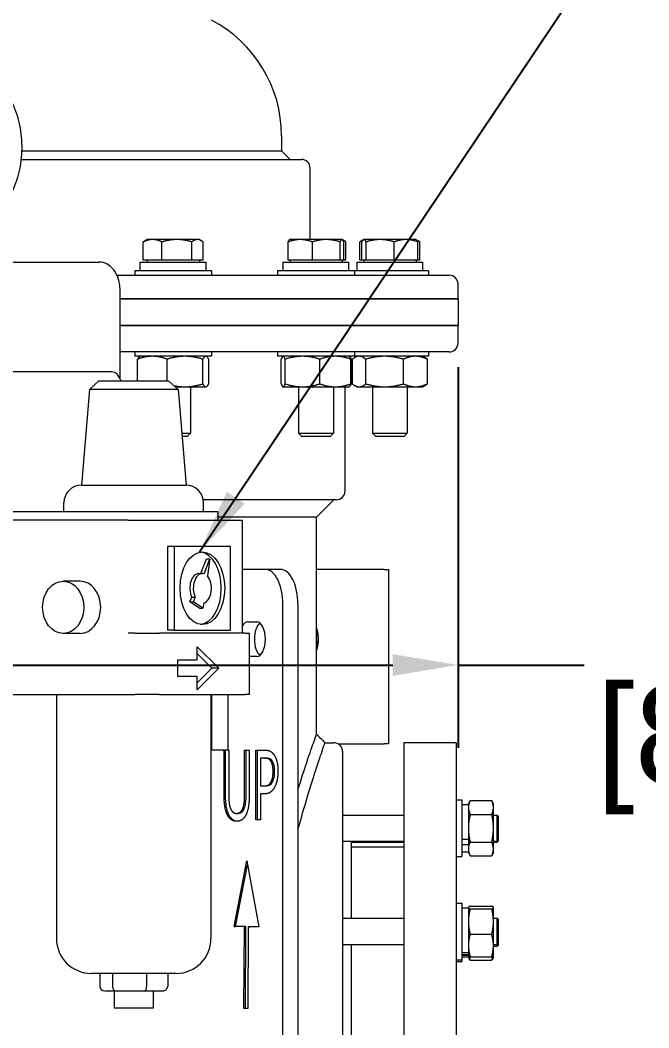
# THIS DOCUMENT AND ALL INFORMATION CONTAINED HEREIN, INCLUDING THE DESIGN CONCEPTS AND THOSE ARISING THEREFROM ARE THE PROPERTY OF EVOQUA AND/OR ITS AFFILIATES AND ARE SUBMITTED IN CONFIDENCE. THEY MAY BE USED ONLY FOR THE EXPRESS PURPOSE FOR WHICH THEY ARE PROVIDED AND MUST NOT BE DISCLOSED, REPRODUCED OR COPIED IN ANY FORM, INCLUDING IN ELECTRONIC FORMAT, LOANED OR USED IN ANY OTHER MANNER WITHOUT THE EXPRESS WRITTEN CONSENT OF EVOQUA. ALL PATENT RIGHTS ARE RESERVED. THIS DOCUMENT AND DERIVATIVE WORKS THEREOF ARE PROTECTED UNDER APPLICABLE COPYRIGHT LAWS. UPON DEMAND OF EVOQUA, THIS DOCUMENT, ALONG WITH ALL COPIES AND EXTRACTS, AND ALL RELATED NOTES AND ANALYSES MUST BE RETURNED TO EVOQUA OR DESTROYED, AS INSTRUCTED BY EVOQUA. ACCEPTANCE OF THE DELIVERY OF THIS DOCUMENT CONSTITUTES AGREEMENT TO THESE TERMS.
# Model space of a CAD drawing. Header units: inches. Extents: x 12 to 318, y 5 to 204.
# Drawn here: x 64.78 to 73.8, y 81.1 to 95.55 of the extents above; entities that cross this region are included whole.
import ezdxf

# ---------------------------------------------------------------- set-up
doc = ezdxf.new("R2010")
doc.units = ezdxf.units.IN
doc.header["$LTSCALE"] = 9.5
doc.header["$MEASUREMENT"] = 0
for name, color, linetype, lineweight in [('Dimension', 7, 'Continuous', 25), ('Symbol (ANSI)', 7, 'Continuous', 25), ('Visible', 7, 'Continuous', 18)]:
    doc.layers.add(name, color=color, linetype=linetype, lineweight=lineweight)
doc.styles.add('MEMCOR Medium', font='arial.ttf')
doc.styles.add('Standard D-E', font='arial.ttf')
doc.dimstyles.new('Default (ANSI)$7', dxfattribs={"dimscale": 9.5, "dimtxt": 0.15, "dimasz": 0.098425, "dimexe": 0.125, "dimexo": 0.0625, "dimgap": 0.031496, "dimtad": 0, "dimtih": 1, "dimtoh": 1, "dimdec": 4, "dimzin": 3, "dimdsep": 46, "dimlunit": 5, "dimtxsty": 'MEMCOR Medium', "dimcen": 0.09, "dimdle": 0.393701, "dimclrd": 256, "dimclre": 256, "dimclrt": 256, "dimadec": 0, "dimazin": 1, "dimtfac": 0.8, "dimtofl": 0, "dimtmove": 0, "dimatfit": 3, "dimfxl": 1, "dimfrac": 1, "dimtolj": 1, "dimtzin": 4, "dimlwd": -1, "dimlwe": -1, "dimarcsym": 0})
doc.dimstyles.new('in [mm] D-E NeptuneBenson', dxfattribs={"dimscale": 9.5, "dimtxt": 0.15, "dimasz": 0.098425, "dimexe": 0.125, "dimexo": 0.063, "dimgap": 0.031496, "dimtad": 0, "dimtih": 1, "dimtoh": 1, "dimdec": 4, "dimzin": 3, "dimdsep": 46, "dimlunit": 5, "dimtxsty": 'Standard D-E', "dimcen": 0.09, "dimdle": 0.393701, "dimclrd": 256, "dimclre": 256, "dimclrt": 256, "dimadec": 1, "dimazin": 1, "dimtfac": 1, "dimtofl": 0, "dimtmove": 0, "dimatfit": 3, "dimfxl": 1, "dimfrac": 1, "dimtolj": 1, "dimtzin": 4, "dimlwd": -1, "dimlwe": -1, "dimarcsym": 0})

# ---------------------------------------------------------------- blocks, each defined once
blk = doc.blocks.new('*D30')
at = {"layer": 'Defpoints', "color": 0, "transparency": 16777216}
for p in [(38, 91.169), (71.06, 91.169), (71.06, 86.299)]:
    blk.add_point(p, dxfattribs=at)
at = {"layer": 'Dimension', "transparency": 16777216}
for p, q in [((38, 90.571), (38, 85.111)), ((71.06, 90.571), (71.06, 85.111)), ((38.935, 86.299), (70.125, 86.299)), ((71.06, 86.299), (72.87, 86.299))]:
    blk.add_line(p, q, dxfattribs=at)
for points in [[(38.935, 86.455), (38.935, 86.143), (38, 86.299)], [(70.125, 86.455), (70.125, 86.143), (71.06, 86.299)]]:
    blk.add_solid(points, dxfattribs=at)
at = {"layer": 'Dimension', "transparency": 16777216, "char_height": 1.425, "attachment_point": 5, "style": 'Standard D-E'}
for s, insert in [('\\A1; 33{\\H1x;\\S1#16;} in', (78.016, 88.054)), ('\\A1;[839.7 mm]', (78.016, 85.086))]:
    blk.add_mtext(s, dxfattribs=dict(at, insert=insert))

msp = doc.modelspace()

# ---------------------------------------------------------------- linework, layer by layer
at = {"layer": 'Visible'}
for p, q in [((68.529811, 93.889365), (68.529811, 93.674365)), ((64.80321, 93.674365), (68.529811, 93.674365)), ((68.529811, 93.674365), (68.654811, 93.549365)), ((64.794423, 93.549365), (68.814811, 93.549365)), ((68.939811, 92.400361), (68.939811, 93.424365)), ((66.546899, 92.102361), (66.546899, 92.366867)), ((66.600541, 92.400361), (66.571509, 92.383599)), ((66.680632, 92.400361), (66.600541, 92.400361)), ((67.028687, 92.400361), (66.680632, 92.400361)), ((66.814365, 92.102361), (66.814365, 92.366867)), ((67.323595, 92.400361), (67.028687, 92.400361)), ((67.243008, 92.102361), (67.243008, 92.366867)), ((67.350541, 92.400361), (67.323595, 92.400361)), ((67.350541, 92.400361), (67.379573, 92.383599)), ((67.404183, 92.102361), (67.404183, 92.366867)), ((68.625017, 92.102361), (68.625017, 92.366867)), ((68.648171, 92.400361), (68.645473, 92.398803)), ((68.798262, 92.400361), (68.648171, 92.400361)), ((69.170583, 92.400361), (68.798262, 92.400361)), ((68.971506, 92.102361), (68.971506, 92.366867)), ((69.395492, 92.400361), (69.170583, 92.400361)), ((69.36966, 92.102361), (69.36966, 92.366867)), ((69.398171, 92.400361), (69.395492, 92.400361)), ((69.398171, 92.400361), (69.400869, 92.398803)), ((69.400869, 92.398803), (69.427202, 92.383599)), ((69.421324, 92.102361), (69.421324, 92.366867)), ((69.451813, 92.102361), (69.451813, 92.366867)), ((69.653182, 92.102361), (69.653182, 92.366867)), ((69.704278, 92.398153), (69.67527, 92.381405)), ((69.681203, 92.102361), (69.681203, 92.366867)), ((69.708102, 92.400361), (69.704278, 92.398153)), ((69.711887, 92.400361), (69.708102, 92.400361)), ((69.94352, 92.400361), (69.711887, 92.400361)), ((69.74257, 92.102361), (69.74257, 92.366867)), ((70.314735, 92.400361), (69.94352, 92.400361)), ((70.144469, 92.102361), (70.144469, 92.366867)), ((70.458102, 92.400361), (70.314735, 92.400361)), ((70.458102, 92.400361), (70.461925, 92.398153)), ((70.461925, 92.398153), (70.490934, 92.381405)), ((70.485, 92.102361), (70.485, 92.366867)), ((70.513021, 92.102361), (70.513021, 92.366867)), ((64.068436, 92.076865), (65.914346, 92.076865)), ((66.50419, 92.077357), (67.446892, 92.077357)), ((66.50419, 91.952357), (66.50419, 92.077357)), ((66.680632, 92.102361), (66.546899, 92.102361)), ((66.600541, 92.102361), (66.600541, 92.077357)), ((66.814365, 92.102361), (66.680632, 92.102361)), ((67.028687, 92.102361), (66.814365, 92.102361)), ((67.243008, 92.102361), (67.028687, 92.102361)), ((67.323595, 92.102361), (67.243008, 92.102361)), ((67.404183, 92.102361), (67.323595, 92.102361)), ((67.350541, 92.102361), (67.350541, 92.077357)), ((67.446892, 91.952357), (67.446892, 92.077357)), ((68.55182, 92.077357), (69.494522, 92.077357)), ((68.55182, 91.952357), (68.55182, 92.077357)), ((68.798262, 92.102361), (68.625017, 92.102361)), ((68.648171, 92.102361), (68.648171, 92.077357)), ((68.971506, 92.102361), (68.798262, 92.102361)), ((69.170583, 92.102361), (68.971506, 92.102361)), ((69.36966, 92.102361), (69.170583, 92.102361)), ((69.395492, 92.102361), (69.36966, 92.102361)), ((69.421324, 92.102361), (69.395492, 92.102361)), ((69.398171, 92.102361), (69.398171, 92.077357)), ((69.451813, 92.102361), (69.421324, 92.102361)), ((69.494522, 91.952357), (69.494522, 92.077357)), ((69.611751, 92.077357), (70.554453, 92.077357)), ((69.611751, 91.952357), (69.611751, 92.077357)), ((69.681203, 92.102361), (69.653182, 92.102361)), ((69.711887, 92.102361), (69.681203, 92.102361)), ((69.708102, 92.102361), (69.708102, 92.077357)), ((69.74257, 92.102361), (69.711887, 92.102361)), ((69.94352, 92.102361), (69.74257, 92.102361)), ((70.144469, 92.102361), (69.94352, 92.102361)), ((70.314735, 92.102361), (70.144469, 92.102361)), ((70.485, 92.102361), (70.314735, 92.102361)), ((70.458102, 92.102361), (70.458102, 92.077357)), ((70.513021, 92.102361), (70.485, 92.102361)), ((70.554453, 91.952357), (70.554453, 92.077357)), ((67.526722, 91.952357), (66.42436, 91.952357)), ((66.42436, 91.952357), (66.42436, 91.889365)), ((67.526722, 91.952357), (67.526722, 91.889365)), ((69.574352, 91.952357), (68.47199, 91.952357)), ((68.47199, 91.952357), (68.47199, 91.889365)), ((69.574352, 91.952357), (69.574352, 91.889365)), ((70.634283, 91.952357), (69.574352, 91.952357)), ((70.634283, 91.952357), (70.634283, 91.889365)), ((66.17035, 91.889365), (70.934811, 91.889365)), ((66.209955, 91.701865), (66.209955, 90.416943)), ((71.059811, 91.549365), (71.059811, 91.764365)), ((66.209955, 91.549365), (71.059811, 91.549365)), ((71.059811, 91.549365), (66.209955, 91.549365)), ((71.059811, 91.549365), (71.059811, 91.169365)), ((71.059811, 91.169365), (66.209955, 91.169365)), ((66.209955, 91.169365), (71.059811, 91.169365)), ((71.059811, 90.914365), (71.059811, 91.169365)), ((70.934811, 90.789365), (66.209955, 90.789365)), ((66.42436, 90.789365), (66.42436, 90.726373)), ((67.526722, 90.789365), (67.526722, 90.726373)), ((68.47199, 90.789365), (68.47199, 90.726373)), ((69.574352, 90.789365), (69.574352, 90.726373)), ((70.634283, 90.789365), (70.634283, 90.726373)), ((67.526722, 90.726373), (66.42436, 90.726373)), ((66.465756, 90.376422), (66.465756, 90.684176)), ((66.5031, 90.726373), (66.497019, 90.722861)), ((66.888844, 90.376422), (66.888844, 90.684176)), ((67.398629, 90.331069), (67.398629, 90.684176)), ((67.447982, 90.726373), (67.454064, 90.722861)), ((67.485326, 90.331069), (67.485326, 90.684176)), ((69.574352, 90.726373), (68.47199, 90.726373)), ((68.525367, 90.331069), (68.525367, 90.684176)), ((68.55073, 90.726373), (68.548252, 90.724942)), ((68.581023, 90.331069), (68.581023, 90.684176)), ((69.078827, 90.331069), (69.078827, 90.684176)), ((69.495612, 90.726373), (69.49809, 90.724942)), ((69.49809, 90.724942), (69.501693, 90.722861)), ((69.520975, 90.331069), (69.520975, 90.684176)), ((69.532956, 90.331069), (69.532956, 90.684176)), ((69.544507, 90.331069), (69.544507, 90.684176)), ((70.634283, 90.726373), (69.574352, 90.726373)), ((69.610661, 90.726373), (69.577536, 90.707248)), ((69.738723, 90.331069), (69.738723, 90.684176)), ((70.277318, 90.331069), (70.277318, 90.684176)), ((70.555543, 90.726373), (70.588667, 90.707248)), ((70.621697, 90.331069), (70.621697, 90.684176)), ((66.094673, 90.501422), (64.556415, 90.501422)), ((65.909444, 90.376422), (65.774063, 90.251854)), ((65.909444, 90.376422), (66.909444, 90.376422)), ((66.909444, 90.376422), (67.044824, 90.251854)), ((65.774063, 90.251854), (65.659444, 88.876422)), ((67.044824, 90.251854), (65.774063, 90.251854)), ((67.004593, 90.288873), (67.143737, 90.288873)), ((67.044824, 90.251854), (67.159444, 88.876422)), ((67.143737, 90.288873), (67.441978, 90.288873)), ((67.225541, 90.288873), (67.225541, 89.624551)), ((67.441978, 90.288873), (67.447982, 90.288873)), ((67.447982, 90.288873), (67.454064, 90.292384)), ((68.55073, 90.288873), (68.548252, 90.290303)), ((68.55073, 90.288873), (68.553195, 90.288873)), ((68.553195, 90.288873), (68.829925, 90.288873)), ((68.773171, 90.288873), (68.773171, 89.624551)), ((68.829925, 90.288873), (69.299901, 90.288873)), ((69.273171, 90.288873), (69.273171, 89.624551)), ((69.299901, 90.288873), (69.495612, 90.288873)), ((69.439811, 88.794365), (69.439811, 90.288873)), ((69.495612, 90.288873), (69.49809, 90.290303)), ((69.49809, 90.290303), (69.501693, 90.292384)), ((69.610661, 90.288873), (69.577536, 90.307997)), ((69.610661, 90.288873), (69.641615, 90.288873)), ((69.641615, 90.288873), (70.00802, 90.288873)), ((69.833102, 90.288873), (69.833102, 89.624551)), ((70.00802, 90.288873), (70.449507, 90.288873)), ((70.333102, 90.288873), (70.333102, 89.624551)), ((70.449507, 90.288873), (70.555543, 90.288873)), ((70.555543, 90.288873), (70.588667, 90.307997)), ((67.0971, 89.624551), (67.225541, 89.624551)), ((67.178356, 89.577357), (67.225541, 89.624551)), ((68.773171, 89.624551), (69.273171, 89.624551)), ((68.820356, 89.577357), (68.773171, 89.624551)), ((69.225986, 89.577357), (69.273171, 89.624551)), ((69.833102, 89.624551), (70.333102, 89.624551)), ((69.880287, 89.577357), (69.833102, 89.624551)), ((70.285917, 89.577357), (70.333102, 89.624551)), ((67.178356, 89.577357), (67.101032, 89.577357)), ((69.225986, 89.577357), (68.820356, 89.577357)), ((70.285917, 89.577357), (69.880287, 89.577357)), ((65.659444, 88.876422), (67.159444, 88.876422)), ((65.409444, 88.501422), (65.409444, 88.626422)), ((69.314811, 88.669365), (67.405728, 88.669365)), ((67.409444, 88.501422), (67.409444, 88.626422)), ((69.029811, 88.419365), (69.279811, 88.669365)), ((64.402589, 88.501422), (65.19088, 88.501422)), ((65.19088, 88.501422), (67.613835, 88.501422)), ((67.613835, 88.501422), (67.613835, 88.376422)), ((65.19088, 88.376422), (64.304053, 88.376422)), ((65.998322, 88.376422), (65.19088, 88.376422)), ((66.330069, 88.376422), (65.998322, 88.376422)), ((66.330069, 88.376422), (66.680967, 88.376422)), ((66.680967, 88.376422), (67.296271, 88.376422)), ((67.296271, 88.376422), (67.911574, 88.376422)), ((69.029811, 88.419365), (67.613835, 88.419365)), ((67.911574, 88.376422), (67.964501, 88.376422)), ((67.964501, 88.376422), (67.964501, 86.75623)), ((69.029811, 85.305802), (69.029811, 88.419365)), ((66.892295, 88.000228), (66.892295, 86.798431)), ((66.990832, 88.000228), (66.892295, 88.000228)), ((67.798782, 88.000228), (66.990832, 88.000228)), ((66.990832, 88.000228), (66.990832, 86.798431)), ((67.798782, 86.798431), (67.798782, 88.000228)), ((67.372367, 87.612051), (67.452705, 87.81981)), ((67.420087, 87.608046), (67.501973, 87.81981)), ((67.452705, 87.81981), (67.501973, 87.81981)), ((67.501973, 87.81981), (67.467741, 87.575966)), ((67.345539, 87.612051), (67.394807, 87.612051)), ((68.29819, 87.669365), (67.964501, 87.669365)), ((68.514697, 87.669365), (68.29819, 87.669365)), ((70.003004, 87.669365), (69.029811, 87.669365)), ((70.003004, 87.669365), (70.061618, 87.669365)), ((70.061618, 87.669365), (70.061618, 85.169365)), ((65.640315, 87.501422), (65.398502, 87.501422)), ((67.21523, 87.205686), (67.240789, 87.271781)), ((67.21523, 87.205686), (67.264499, 87.205686)), ((67.353429, 87.112652), (67.21523, 87.205686)), ((67.240789, 87.271781), (67.290057, 87.271781)), ((67.264499, 87.205686), (67.290057, 87.271781)), ((67.402697, 87.112652), (67.264499, 87.205686)), ((67.413382, 87.188761), (67.402697, 87.112652)), ((68.54819, 58.419365), (68.54819, 87.169365)), ((68.764697, 87.169365), (68.764697, 58.419365)), ((67.353429, 87.112652), (67.402697, 87.112652)), ((68.04819, 86.919365), (68.17319, 86.919365)), ((65.640315, 86.751422), (65.398502, 86.751422)), ((66.428605, 86.75623), (66.330069, 86.75623)), ((66.428605, 86.75623), (66.779504, 86.75623)), ((68.01011, 86.75623), (66.779504, 86.75623)), ((66.990832, 86.798431), (66.892295, 86.798431)), ((66.990832, 86.798431), (67.798782, 86.798431)), ((68.01011, 86.75623), (68.063037, 86.75623)), ((68.063037, 86.75623), (68.063037, 85.876422)), ((67.317349, 86.371007), (67.317349, 86.558814)), ((67.317349, 86.558814), (67.62967, 86.251422)), ((67.531134, 86.251422), (67.317349, 86.461833)), ((68.17319, 86.419365), (68.063037, 86.419365)), ((67.042507, 86.131838), (67.042507, 86.371007)), ((67.042507, 86.371007), (67.317349, 86.371007)), ((67.317349, 86.131838), (67.042507, 86.131838)), ((67.62967, 86.251422), (67.317349, 85.94403)), ((67.317349, 86.041011), (67.531134, 86.251422)), ((67.317349, 85.94403), (67.317349, 86.131838)), ((67.62967, 86.251422), (67.531134, 86.251422)), ((64.654951, 85.876422), (66.428605, 85.876422)), ((65.301667, 85.876422), (65.301667, 82.376422)), ((66.779504, 85.876422), (66.428605, 85.876422)), ((66.779504, 85.876422), (68.01011, 85.876422)), ((67.517221, 85.876422), (67.517221, 82.376422)), ((67.52777, 85.078935), (67.52777, 85.876422)), ((67.76164, 85.078935), (67.76164, 85.876422)), ((68.063037, 85.876422), (68.01011, 85.876422)), ((69.151365, 85.184365), (69.279811, 85.184365)), ((69.339182, 85.169365), (70.003004, 85.169365)), ((70.061618, 85.169365), (70.003004, 85.169365)), ((70.284811, 85.184365), (70.284811, 74.934365)), ((71.034811, 85.184365), (70.284811, 85.184365)), ((71.034811, 85.184365), (71.034811, 74.934365)), ((67.76164, 85.078935), (67.52777, 85.078935)), ((67.704741, 84.454948), (67.704741, 85.078935)), ((67.726392, 84.454948), (67.726392, 85.078935)), ((67.76164, 85.078935), (67.771192, 85.078935)), ((67.771192, 85.078935), (67.771192, 84.454948)), ((68.000122, 85.078935), (68.066573, 85.078935)), ((68.000122, 84.451707), (68.000122, 85.078935)), ((68.021773, 84.451707), (68.021773, 85.078935)), ((68.066573, 85.078935), (68.066573, 84.454948)), ((68.161792, 84.078935), (68.161792, 85.078935)), ((68.161792, 85.078935), (68.287399, 85.078935)), ((68.183442, 84.078935), (68.183442, 85.078935)), ((69.404811, 85.059365), (69.404811, 75.059365)), ((68.283348, 84.963862), (68.228242, 84.963862)), ((68.228242, 84.963862), (68.228242, 84.565159)), ((68.283348, 84.963862), (68.304998, 84.963862)), ((68.228242, 84.565159), (68.273623, 84.565159)), ((68.273623, 84.565159), (68.295274, 84.565159)), ((68.380187, 84.625127), (68.401838, 84.625127)), ((68.228242, 84.451707), (68.228242, 84.078935)), ((68.284563, 84.451707), (68.228242, 84.451707)), ((71.034811, 84.363946), (71.114811, 84.363946)), ((71.114811, 84.363946), (71.114811, 83.551946)), ((71.114811, 84.297946), (71.208811, 84.297946)), ((71.208811, 84.301946), (71.233626, 84.355163)), ((71.208811, 84.301946), (71.208811, 84.255859)), ((71.208811, 84.255859), (71.208811, 83.957946)), ((71.233626, 84.355163), (71.542995, 84.355163)), ((71.567811, 84.301946), (71.542995, 84.355163)), ((71.567811, 84.255859), (71.567811, 84.301946)), ((71.567811, 83.957946), (71.567811, 84.255859)), ((67.885455, 84.171318), (67.907105, 84.171318)), ((69.404811, 84.145446), (70.284811, 84.145446)), ((71.233626, 84.156554), (71.542995, 84.156554)), ((71.567811, 84.145446), (71.622311, 84.145446)), ((71.622311, 83.770446), (71.622311, 84.145446)), ((71.634811, 84.132946), (71.622311, 84.145446)), ((71.634811, 84.132946), (71.634811, 83.782946)), ((68.228242, 84.078935), (68.161792, 84.078935)), ((71.208811, 83.957946), (71.208811, 83.660033)), ((71.567811, 83.660033), (71.567811, 83.957946)), ((69.404811, 83.770446), (70.284811, 83.770446)), ((69.534811, 82.666292), (69.534811, 83.770446)), ((69.534811, 83.760474), (70.284811, 83.760474)), ((70.284811, 83.684365), (69.534811, 83.684365)), ((71.114811, 83.803532), (71.208811, 83.803532)), ((71.114811, 83.726491), (71.208811, 83.726491)), ((71.233626, 83.759337), (71.542995, 83.759337)), ((71.567811, 83.770446), (71.622311, 83.770446)), ((71.567811, 83.760474), (71.622311, 83.760474)), ((71.634811, 83.782946), (71.622311, 83.770446)), ((71.634811, 83.772974), (71.622311, 83.760474)), ((71.622311, 83.760474), (71.622311, 83.770446)), ((71.634811, 83.782946), (71.634811, 83.772974)), ((71.034811, 83.551946), (71.114811, 83.551946)), ((71.114811, 83.617946), (71.208811, 83.617946)), ((71.208811, 83.660033), (71.208811, 83.613946)), ((71.208811, 83.613946), (71.233626, 83.560729)), ((71.233626, 83.560729), (71.542995, 83.560729)), ((71.567811, 83.613946), (71.542995, 83.560729)), ((71.567811, 83.613946), (71.567811, 83.660033)), ((67.84778, 82.549852), (68.030083, 83.493012)), ((67.869431, 82.549852), (68.040573, 83.43527)), ((68.030083, 83.493012), (68.202682, 82.542917)), ((71.034811, 82.884792), (71.114811, 82.884792)), ((71.114811, 82.884792), (71.114811, 82.072792)), ((71.114811, 82.818792), (71.208811, 82.818792)), ((71.208811, 82.822792), (71.209694, 82.824687)), ((71.208811, 82.822792), (71.208811, 82.820908)), ((71.208811, 82.820908), (71.208811, 82.61871)), ((71.233626, 82.841668), (71.542995, 82.841668)), ((71.567811, 82.822792), (71.566927, 82.824687)), ((71.567811, 82.820908), (71.567811, 82.822792)), ((71.567811, 82.61871), (71.567811, 82.820908)), ((69.404811, 82.666292), (70.284811, 82.666292)), ((71.233626, 82.800148), (71.542995, 82.800148)), ((71.567811, 82.666292), (71.622311, 82.666292)), ((71.622311, 82.291292), (71.622311, 82.666292)), ((71.634811, 82.653792), (71.622311, 82.666292)), ((67.995888, 82.547753), (67.84778, 82.549852)), ((67.84778, 82.549852), (67.869431, 82.549852)), ((68.017539, 82.547753), (67.869431, 82.549852)), ((67.988671, 81.371833), (67.995888, 82.547753)), ((67.995888, 82.547753), (68.017539, 82.547753)), ((68.010323, 81.372095), (68.017539, 82.547753)), ((68.052535, 82.546428), (68.046353, 81.372532)), ((68.052535, 82.546428), (68.074185, 82.546428)), ((68.202682, 82.542917), (68.052535, 82.546428)), ((68.20259, 82.543425), (68.074185, 82.546428)), ((71.208811, 82.61871), (71.208811, 82.276594)), ((71.567811, 82.276594), (71.567811, 82.61871)), ((71.634811, 82.653792), (71.634811, 82.303792)), ((71.233626, 82.437272), (71.542995, 82.437272)), ((69.404811, 82.291292), (70.284811, 82.291292)), ((69.534811, 80.263), (69.534811, 82.291292)), ((71.208811, 82.276594), (71.208811, 82.134792)), ((71.567811, 82.291292), (71.622311, 82.291292)), ((71.567811, 82.134792), (71.567811, 82.276594)), ((71.567811, 82.265185), (71.622311, 82.265185)), ((71.634811, 82.303792), (71.622311, 82.291292)), ((71.622311, 82.265185), (71.622311, 82.291292)), ((71.634811, 82.277685), (71.622311, 82.265185)), ((71.634811, 82.303792), (71.634811, 82.277685)), ((71.114811, 82.175821), (71.208811, 82.175821)), ((71.114811, 82.14515), (71.208811, 82.14515)), ((71.114811, 82.138792), (71.208811, 82.138792)), ((71.114811, 82.112685), (71.208811, 82.112685)), ((71.208811, 82.134792), (71.208811, 82.108685)), ((71.208811, 82.134792), (71.209694, 82.132898)), ((71.208811, 82.108685), (71.217066, 82.090982)), ((71.233626, 82.115917), (71.542995, 82.115917)), ((71.567811, 82.108685), (71.559555, 82.090982)), ((71.567811, 82.134792), (71.566927, 82.132898)), ((71.567811, 82.108685), (71.567811, 82.134792)), ((71.034811, 82.072792), (71.114811, 82.072792)), ((71.034811, 82.046685), (71.114811, 82.046685)), ((71.114811, 82.072792), (71.114811, 82.046685)), ((71.233626, 82.064148), (71.542995, 82.064148)), ((67.017221, 81.876422), (65.801667, 81.876422)), ((65.922278, 81.876422), (65.922278, 81.688922)), ((66.106762, 81.876422), (66.106762, 81.688922)), ((66.593928, 81.876422), (66.593928, 81.688922)), ((66.89661, 81.876422), (66.89661, 81.688922)), ((65.993749, 81.626422), (66.151168, 81.626422)), ((66.128194, 81.626422), (66.128194, 81.376422)), ((66.151168, 81.626422), (66.566863, 81.626422)), ((66.566863, 81.626422), (66.825139, 81.626422)), ((66.690694, 81.626422), (66.690694, 81.376422)), ((66.690694, 81.376422), (66.128194, 81.376422)), ((68.046353, 81.372532), (67.988671, 81.371833))]:
    msp.add_line(p, q, dxfattribs=at)
for centre, radius, start, end in [((66.662311, 93.889365), 1.8675, 0, 62.5561831), ((68.814811, 93.424365), 0.125, 0, 90), ((70.934811, 91.764365), 0.125, 0, 90), ((70.934811, 90.914365), 0.125, 270, 0), ((65.659444, 88.626422), 0.25, 90, 180), ((67.159444, 88.626422), 0.25, 0, 90), ((69.314811, 88.794365), 0.125, 270, 0), ((69.279811, 85.059365), 0.125, 0, 90), ((65.801667, 82.376422), 0.5, 180, 270), ((67.017221, 82.376422), 0.5, 270, 0)]:
    msp.add_arc(centre, radius, start, end, dxfattribs=at)
for centre, major_axis, ratio, start_param, end_param in [((65.914346, 91.701865), (0, 0.375), 0.788290582, 4.71238898, 6.283185307), ((66.094673, 90.251422), (0, 0.25), 0.615303143, 5.235987756, 6.283185307), ((67.345539, 87.399329), (0, -0.520383), 0.615303143, 0.07701115, 3.064581503), ((67.345539, 87.399329), (0, 0.212722), 0.615303143, 0, 2.213798072), ((67.394807, 87.399329), (0, 0.212722), 0.615303143, 6.088823721, 8.496983379), ((67.394807, 87.399329), (0, -0.212722), 0.615303143, 0.142396418, 2.550556077), ((68.29819, 87.169365), (0, 0.5), 0.5, 4.71238898, 6.283185307), ((68.514697, 87.169365), (0, 0.5), 0.5, 4.71238898, 6.283185307), ((65.640315, 87.126422), (0, 0.375), 0.788290582, 3.141592654, 6.283185307), ((68.04819, 86.669365), (0, 0.25), 0.5, 0, 0.733553185), ((68.264697, 86.669365), (0, 0.25), 0.5, 0.374734433, 2.766858221), ((68.17319, 86.669365), (0, 0.25), 0.5, 3.141592654, 6.283185307), ((68.913212, 86.669365), (0, 0.281), 0.5, 5.20852117, 5.304291465), ((68.913212, 86.669365), (0, 0.281), 0.5, 4.161323618, 5.20852117), ((68.913212, 86.669365), (0, 0.281), 0.5, 4.120486496, 4.161323618), ((65.993749, 81.688922), (0.071471, 0), 0.874480545, 3.141592654, 4.71238898), ((66.151168, 81.688922), (0, -0.0625), 0.710490871, 4.71238898, 6.283185307), ((66.566863, 81.688922), (0, -0.0625), 0.433045147, 0, 1.570796327), ((66.825139, 81.688922), (-0.071471, 0), 0.874480545, 1.570796327, 3.141592654)]:
    msp.add_ellipse(centre, major_axis=major_axis, ratio=ratio, start_param=start_param, end_param=end_param, dxfattribs=at)
for centre, major_axis, ratio in [((67.394807, 87.399329), (0, 0.520383), 0.615303143), ((65.398502, 87.126422), (0, 0.375), 0.788290582)]:
    msp.add_ellipse(centre, major_axis=major_axis, ratio=ratio, dxfattribs=at)
for points, knots in [([(63.489204, 93.099933), (63.48287, 93.113056), (63.476766, 93.126353), (63.427715, 93.238695), (63.396746, 93.34639), (63.358989, 93.56903), (63.352062, 93.683881), (63.362031, 93.910923), (63.378798, 94.023074), (63.436073, 94.236555), (63.476718, 94.337796), (63.582689, 94.518363), (63.647921, 94.598289), (63.795895, 94.71488), (63.875483, 94.75589), (64.031993, 94.791617), (64.105954, 94.793176), (64.246616, 94.766897), (64.312959, 94.739775), (64.441564, 94.659954), (64.501556, 94.604063), (64.614305, 94.463752), (64.663594, 94.375625), (64.742618, 94.179394), (64.771037, 94.070296), (64.803621, 93.84612), (64.807975, 93.731148), (64.792925, 93.504767), (64.773619, 93.393395), (64.711186, 93.182395), (64.667907, 93.082852), (64.588343, 92.957344), (64.562559, 92.922212), (64.534336, 92.889483)], [4.026945823, 4.026945823, 4.026945823, 4.026945823, 4.075549646, 4.075549646, 4.432631119, 4.432631119, 4.786636285, 4.786636285, 5.138970799, 5.138970799, 5.494879165, 5.494879165, 5.84783449, 5.84783449, 6.14924053, 6.14924053, 6.393026614, 6.393026614, 6.634379757, 6.634379757, 6.916762523, 6.916762523, 7.255303605, 7.255303605, 7.61255555, 7.61255555, 7.966125349, 7.966125349, 8.318631732, 8.318631732, 8.67500776, 8.67500776, 8.824494928, 8.824494928, 8.824494928, 8.824494928]), ([(68.764688, 84.511766), (68.811215, 84.661339), (68.854278, 84.793085), (68.936061, 85.037388), (68.971717, 85.139464), (69.018421, 85.27269), (69.029802, 85.304847), (69.02981, 85.305801)], [-27.423697823, -27.423697823, -27.423697823, -27.423697823, -25.349013281, -25.349013281, -22.815266728, -22.815266728, -20.319685412, -20.319685412, -20.319685412, -20.319685412]), ([(68.764698, 83.933184), (68.800785, 84.066362), (68.836707, 84.192675), (68.926438, 84.497059), (68.977751, 84.659968), (69.06277, 84.922329), (69.096478, 85.021988), (69.140867, 85.152762), (69.15161, 85.184113), (69.151366, 85.184363)], [50.430948138, 50.430948138, 50.430948138, 50.430948138, 51.969599222, 51.969599222, 54.443198456, 54.443198456, 56.916797689, 56.916797689, 59.380492742, 59.380492742, 59.380492742, 59.380492742]), ([(68.394139, 84.925775), (68.379857, 84.944817), (68.365437, 84.952054), (68.340759, 84.96202), (68.321761, 84.963862), (68.304998, 84.963862)], [-0.3818938296, -0.3818938296, -0.3818938296, -0.3818938296, -0.2554611271, -0.2554611271, 0, 0, 0, 0]), ([(68.430201, 84.773425), (68.430201, 84.793707), (68.429178, 84.81417), (68.423611, 84.856523), (68.419278, 84.872479), (68.41004, 84.900211), (68.40273, 84.914321), (68.394139, 84.925775)], [-0.3372795691, -0.3372795691, -0.3372795691, -0.3372795691, -0.2539165575, -0.2539165575, -0.1573425254, -0.1573425254, 0, 0, 0, 0]), ([(68.401838, 84.625127), (68.406635, 84.63472), (68.410998, 84.645127), (68.418775, 84.668532), (68.421531, 84.679899), (68.428483, 84.716557), (68.430201, 84.745442), (68.430201, 84.773425)], [-0.3778990738, -0.3778990738, -0.3778990738, -0.3778990738, -0.2983955769, -0.2983955769, -0.2132300142, -0.2132300142, 0, 0, 0, 0]), ([(68.295274, 84.565159), (68.310548, 84.565159), (68.326985, 84.566541), (68.359334, 84.575754), (68.369383, 84.582846), (68.385801, 84.597591), (68.394446, 84.609603), (68.401838, 84.625127)], [-0.3720280769, -0.3720280769, -0.3720280769, -0.3720280769, -0.2742790033, -0.2742790033, -0.1633485372, -0.1633485372, 0, 0, 0, 0]), ([(67.774204, 84.150248), (67.765505, 84.167378), (67.758002, 84.18639), (67.745445, 84.228659), (67.740625, 84.251302), (67.732605, 84.305779), (67.726392, 84.359944), (67.726392, 84.454948)], [-1.834872944, -1.834872944, -1.834872944, -1.834872944, -1.283211598, -1.283211598, -0.723930443, -0.723930443, 0, 0, 0, 0]), ([(68.000298, 84.253165), (68.008834, 84.27905), (68.014403, 84.307394), (68.018823, 84.353605), (68.021773, 84.387929), (68.021773, 84.451707)], [-1.425366243, -1.425366243, -1.425366243, -1.425366243, -0.485984079, -0.485984079, 0, 0, 0, 0]), ([(67.907105, 84.171318), (67.92037, 84.171318), (67.933662, 84.174119), (67.95441, 84.185162), (67.966583, 84.193042), (67.98715, 84.220857), (67.994477, 84.235526), (68.000298, 84.253165)], [-0.7299087878, -0.7299087878, -0.7299087878, -0.7299087878, -0.3783755563, -0.3783755563, -0.1610495695, -0.1610495695, 0, 0, 0, 0]), ([(67.89655, 84.058206), (67.884269, 84.059011), (67.871947, 84.061291), (67.846257, 84.070395), (67.832986, 84.077774), (67.802927, 84.103362), (67.787491, 84.123675), (67.774204, 84.150248)], [-0.6846163322, -0.6846163322, -0.6846163322, -0.6846163322, -0.4978653255, -0.4978653255, -0.2863653536, -0.2863653536, 0, 0, 0, 0])]:
    msp.add_open_spline(points, degree=3, knots=knots, dxfattribs=at)
for points, weights in [([(66.680632, 92.400361), (66.618566, 92.400361), (66.546899, 92.366867)], [1, 1.0379548493, 1]), ([(66.546899, 92.366867), (66.55963, 92.376741), (66.571509, 92.383599)], [1, 1.01089719788, 1.01553701765]), ([(66.814365, 92.366867), (66.742698, 92.400361), (66.680632, 92.400361)], [1, 1.0379548493, 1]), ([(67.028687, 92.400361), (66.92922, 92.400361), (66.814365, 92.366867)], [1, 1.0379548493, 1]), ([(67.243008, 92.366867), (67.128153, 92.400361), (67.028687, 92.400361)], [1, 1.0379548493, 1]), ([(67.323595, 92.400361), (67.286194, 92.400361), (67.243008, 92.366867)], [1, 1.0379548493, 1]), ([(67.404183, 92.366867), (67.360996, 92.400361), (67.323595, 92.400361)], [1, 1.0379548493, 1]), ([(68.798262, 92.400361), (68.717859, 92.400361), (68.625017, 92.366867)], [1, 1.0379548493, 1]), ([(68.625017, 92.366867), (68.635943, 92.393301), (68.645473, 92.398803)], [1, 1.02971695473, 1.0128998083]), ([(68.971506, 92.366867), (68.878665, 92.400361), (68.798262, 92.400361)], [1, 1.0379548493, 1]), ([(69.170583, 92.400361), (69.078191, 92.400361), (68.971506, 92.366867)], [1, 1.0379548493, 1]), ([(69.36966, 92.366867), (69.262975, 92.400361), (69.170583, 92.400361)], [1, 1.0379548493, 1]), ([(69.395492, 92.400361), (69.383503, 92.400361), (69.36966, 92.366867)], [1, 1.0379548493, 1]), ([(69.421324, 92.366867), (69.407481, 92.400361), (69.395492, 92.400361)], [1, 1.0379548493, 1]), ([(69.451813, 92.366867), (69.42812, 92.385242), (69.40694, 92.393386)], [1, 1.0204717289, 1.01885976142]), ([(69.697001, 92.392028), (69.676253, 92.383809), (69.653182, 92.366867)], [1.01897649904, 1.01884488892, 1]), ([(69.711887, 92.400361), (69.697647, 92.400361), (69.681203, 92.366867)], [1, 1.0379548493, 1]), ([(69.74257, 92.366867), (69.726127, 92.400361), (69.711887, 92.400361)], [1, 1.0379548493, 1]), ([(69.94352, 92.400361), (69.850259, 92.400361), (69.74257, 92.366867)], [1, 1.0379548493, 1]), ([(70.144469, 92.366867), (70.036781, 92.400361), (69.94352, 92.400361)], [1, 1.0379548493, 1]), ([(70.314735, 92.400361), (70.235714, 92.400361), (70.144469, 92.366867)], [1, 1.0379548493, 1]), ([(70.485, 92.366867), (70.393755, 92.400361), (70.314735, 92.400361)], [1, 1.0379548493, 1]), ([(70.461925, 92.398153), (70.472693, 92.391937), (70.485, 92.366867)], [1.01455353314, 1.02814006989, 1]), ([(70.513021, 92.366867), (70.494083, 92.375983), (70.47633, 92.382522)], [1, 1.01005189042, 1.01477953359]), ([(70.490934, 92.381405), (70.501647, 92.37522), (70.513021, 92.366867)], [1.01394334662, 1.00920328344, 1]), ([(66.6773, 90.726373), (66.579122, 90.726373), (66.465756, 90.684176)], [1, 1.0379548493, 1]), ([(66.465756, 90.684176), (66.48241, 90.714427), (66.497019, 90.722861)], [1, 1.02692102504, 1.01565237985]), ([(66.888844, 90.684176), (66.775478, 90.726373), (66.6773, 90.726373)], [1, 1.0379548493, 1]), ([(67.143737, 90.726373), (67.025441, 90.726373), (66.888844, 90.684176)], [1, 1.0379548493, 1]), ([(67.398629, 90.684176), (67.262033, 90.726373), (67.143737, 90.726373)], [1, 1.0379548493, 1]), ([(67.441978, 90.726373), (67.42186, 90.726373), (67.398629, 90.684176)], [1, 1.0379548493, 1]), ([(67.485326, 90.684176), (67.462096, 90.726373), (67.441978, 90.726373)], [1, 1.0379548493, 1]), ([(68.553195, 90.726373), (68.54028, 90.726373), (68.525367, 90.684176)], [1, 1.0379548493, 1]), ([(68.581023, 90.684176), (68.56611, 90.726373), (68.553195, 90.726373)], [1, 1.0379548493, 1]), ([(68.829925, 90.726373), (68.714409, 90.726373), (68.581023, 90.684176)], [1, 1.0379548493, 1]), ([(69.078827, 90.684176), (68.945441, 90.726373), (68.829925, 90.726373)], [1, 1.0379548493, 1]), ([(69.299901, 90.726373), (69.1973, 90.726373), (69.078827, 90.684176)], [1, 1.0379548493, 1]), ([(69.520975, 90.684176), (69.402501, 90.726373), (69.299901, 90.726373)], [1, 1.0379548493, 1]), ([(69.49809, 90.724942), (69.50874, 90.718793), (69.520975, 90.684176)], [1.01145423084, 1.03092610004, 1]), ([(69.532956, 90.684176), (69.515094, 90.716621), (69.499492, 90.724019)], [1, 1.02892942038, 1.01375847525]), ([(69.641615, 90.726373), (69.596547, 90.726373), (69.544507, 90.684176)], [1, 1.0379548493, 1]), ([(69.738723, 90.684176), (69.686683, 90.726373), (69.641615, 90.726373)], [1, 1.0379548493, 1]), ([(70.00802, 90.726373), (69.883039, 90.726373), (69.738723, 90.684176)], [1, 1.0379548493, 1]), ([(70.277318, 90.684176), (70.133002, 90.726373), (70.00802, 90.726373)], [1, 1.0379548493, 1]), ([(70.449507, 90.726373), (70.369594, 90.726373), (70.277318, 90.684176)], [1, 1.0379548493, 1]), ([(70.621697, 90.684176), (70.52942, 90.726373), (70.449507, 90.726373)], [1, 1.0379548493, 1]), ([(70.588667, 90.707248), (70.604554, 90.698076), (70.621697, 90.684176)], [1.01655158983, 1.01219243404, 1]), ([(67.143737, 90.288873), (67.262033, 90.288873), (67.398629, 90.331069)], [1, 1.0379548493, 1]), ([(67.398629, 90.331069), (67.42186, 90.288873), (67.441978, 90.288873)], [1, 1.0379548493, 1]), ([(67.441978, 90.288873), (67.462096, 90.288873), (67.485326, 90.331069)], [1, 1.0379548493, 1]), ([(68.525367, 90.331069), (68.54028, 90.288873), (68.553195, 90.288873)], [1, 1.0379548493, 1]), ([(68.553195, 90.288873), (68.56611, 90.288873), (68.581023, 90.331069)], [1, 1.0379548493, 1]), ([(68.581023, 90.331069), (68.714409, 90.288873), (68.829925, 90.288873)], [1, 1.0379548493, 1]), ([(68.829925, 90.288873), (68.945441, 90.288873), (69.078827, 90.331069)], [1, 1.0379548493, 1]), ([(69.078827, 90.331069), (69.1973, 90.288873), (69.299901, 90.288873)], [1, 1.0379548493, 1]), ([(69.299901, 90.288873), (69.402501, 90.288873), (69.520975, 90.331069)], [1, 1.0379548493, 1]), ([(69.520975, 90.331069), (69.50874, 90.296452), (69.49809, 90.290303)], [1, 1.03092610004, 1.01145423084]), ([(69.499492, 90.291226), (69.515094, 90.298625), (69.532956, 90.331069)], [1.01375847525, 1.02892942038, 1]), ([(69.544507, 90.331069), (69.596547, 90.288873), (69.641615, 90.288873)], [1, 1.0379548493, 1]), ([(69.641615, 90.288873), (69.686683, 90.288873), (69.738723, 90.331069)], [1, 1.0379548493, 1]), ([(69.738723, 90.331069), (69.883039, 90.288873), (70.00802, 90.288873)], [1, 1.0379548493, 1]), ([(70.00802, 90.288873), (70.133002, 90.288873), (70.277318, 90.331069)], [1, 1.0379548493, 1]), ([(70.277318, 90.331069), (70.369594, 90.288873), (70.449507, 90.288873)], [1, 1.0379548493, 1]), ([(70.449507, 90.288873), (70.52942, 90.288873), (70.621697, 90.331069)], [1, 1.0379548493, 1]), ([(70.621697, 90.331069), (70.604554, 90.317169), (70.588667, 90.307997)], [1, 1.01219243404, 1.01655158983]), ([(66.98631, 90.305695), (67.067378, 90.288873), (67.143737, 90.288873)], [1.01755434936, 1.02417418366, 1]), ([(69.029811, 86.826529), (69.033613, 86.814803), (69.036772, 86.803128)], [1.01075886695, 1.0064887474, 1]), ([(69.036772, 86.803128), (69.054693, 86.736913), (69.053651, 86.660454)], [1, 1.0379548493, 1]), ([(69.053651, 86.660454), (69.052625, 86.586382), (69.032914, 86.522234)], [1, 1.0379548493, 1]), ([(69.032914, 86.522234), (69.031421, 86.517376), (69.029811, 86.512513)], [1, 1.00277745253, 1.0051484093]), ([(71.233626, 84.355163), (71.208811, 84.301946), (71.208811, 84.255859)], [1, 1.0379548493, 1]), ([(71.208811, 84.255859), (71.208811, 84.209771), (71.233626, 84.156554)], [1, 1.0379548493, 1]), ([(71.567811, 84.255859), (71.567811, 84.301946), (71.542995, 84.355163)], [1, 1.0379548493, 1]), ([(71.542995, 84.156554), (71.567811, 84.209771), (71.567811, 84.255859)], [1, 1.0379548493, 1]), ([(71.233626, 84.156554), (71.208811, 84.05012), (71.208811, 83.957946)], [1, 1.0379548493, 1]), ([(71.567811, 83.957946), (71.567811, 84.05012), (71.542995, 84.156554)], [1, 1.0379548493, 1]), ([(71.208811, 83.957946), (71.208811, 83.865771), (71.233626, 83.759337)], [1, 1.0379548493, 1]), ([(71.542995, 83.759337), (71.567811, 83.865771), (71.567811, 83.957946)], [1, 1.0379548493, 1]), ([(71.233626, 83.759337), (71.208811, 83.70612), (71.208811, 83.660033)], [1, 1.0379548493, 1]), ([(71.567811, 83.660033), (71.567811, 83.70612), (71.542995, 83.759337)], [1, 1.0379548493, 1]), ([(71.208811, 83.660033), (71.208811, 83.613946), (71.233626, 83.560729)], [1, 1.0379548493, 1]), ([(71.542995, 83.560729), (71.567811, 83.613946), (71.567811, 83.660033)], [1, 1.0379548493, 1]), ([(71.233626, 82.841668), (71.208811, 82.830543), (71.208811, 82.820908)], [1, 1.0379548493, 1]), ([(71.208811, 82.820908), (71.208811, 82.811273), (71.233626, 82.800148)], [1, 1.0379548493, 1]), ([(71.567811, 82.820908), (71.567811, 82.830543), (71.542995, 82.841668)], [1, 1.0379548493, 1]), ([(71.542995, 82.800148), (71.567811, 82.811273), (71.567811, 82.820908)], [1, 1.0379548493, 1]), ([(71.233626, 82.800148), (71.208811, 82.702915), (71.208811, 82.61871)], [1, 1.0379548493, 1]), ([(71.567811, 82.61871), (71.567811, 82.702915), (71.542995, 82.800148)], [1, 1.0379548493, 1]), ([(71.208811, 82.61871), (71.208811, 82.534504), (71.233626, 82.437272)], [1, 1.0379548493, 1]), ([(71.542995, 82.437272), (71.567811, 82.534504), (71.567811, 82.61871)], [1, 1.0379548493, 1]), ([(71.233626, 82.437272), (71.208811, 82.351165), (71.208811, 82.276594)], [1, 1.0379548493, 1]), ([(71.567811, 82.276594), (71.567811, 82.351165), (71.542995, 82.437272)], [1, 1.0379548493, 1]), ([(71.208811, 82.276594), (71.208811, 82.202024), (71.233626, 82.115917)], [1, 1.0379548493, 1]), ([(71.542995, 82.115917), (71.567811, 82.202024), (71.567811, 82.276594)], [1, 1.0379548493, 1]), ([(71.233626, 82.115917), (71.21338, 82.124994), (71.209694, 82.132898)], [1, 1.03075125274, 1.01167279663]), ([(71.21638, 82.125501), (71.222415, 82.096322), (71.233626, 82.064148)], [1.01872696043, 1.016797249, 1]), ([(71.233626, 82.064148), (71.223029, 82.078193), (71.217066, 82.090982)], [1, 1.0158626504, 1.01846619519]), ([(71.566927, 82.132898), (71.563241, 82.124994), (71.542995, 82.115917)], [1.01167279663, 1.03075125274, 1]), ([(71.542995, 82.064148), (71.554206, 82.096322), (71.560241, 82.125501)], [1, 1.016797249, 1.01872696043]), ([(71.559555, 82.090982), (71.553592, 82.078193), (71.542995, 82.064148)], [1.01846619519, 1.0158626504, 1])]:
    msp.add_rational_spline(points, weights, degree=2, dxfattribs=at)
for points, degree in [([(69.029811, 85.305817), (69.070325, 85.265328), (69.110852, 85.224852), (69.151366, 85.184363)], 3), ([(68.287399, 85.078935), (68.33197, 85.078935), (68.394369, 85.049762), (68.418275, 85.016537)], 2), ([(68.418275, 85.016537), (68.446233, 84.978449), (68.477837, 84.860945), (68.477837, 84.777477)], 2), ([(68.372489, 84.925775), (68.356686, 84.946845), (68.314547, 84.963862), (68.283348, 84.963862)], 2), ([(68.40855, 84.773425), (68.40855, 84.825289), (68.390722, 84.901464), (68.372489, 84.925775)], 2), ([(68.380187, 84.625127), (68.395179, 84.65511), (68.40855, 84.725613), (68.40855, 84.773425)], 2), ([(68.477837, 84.777477), (68.477837, 84.712647), (68.454741, 84.595953), (68.434077, 84.555435)], 2), ([(68.273623, 84.565159), (68.314142, 84.565159), (68.36398, 84.591091), (68.380187, 84.625127)], 2), ([(68.434077, 84.555435), (68.408145, 84.504381), (68.338048, 84.451707), (68.284563, 84.451707)], 2), ([(67.752553, 84.150248), (67.726216, 84.202112), (67.704741, 84.347979), (67.704741, 84.454948)], 2), ([(67.771192, 84.454948), (67.771192, 84.385256), (67.780106, 84.291253), (67.792667, 84.253165)], 2), ([(67.978647, 84.253165), (67.991208, 84.291253), (68.000122, 84.384446), (68.000122, 84.451707)], 2), ([(68.066573, 84.454948), (68.066573, 84.35041), (68.045503, 84.201302), (68.018761, 84.150248)], 2), ([(67.792667, 84.253165), (67.806038, 84.212647), (67.852229, 84.171318), (67.885455, 84.171318)], 2), ([(67.885455, 84.171318), (67.916654, 84.171318), (67.965276, 84.212647), (67.978647, 84.253165)], 2), ([(67.885455, 84.057866), (67.841289, 84.057866), (67.775649, 84.104057), (67.752553, 84.150248)], 2), ([(68.018761, 84.150248), (67.994855, 84.103247), (67.931646, 84.057866), (67.885455, 84.057866)], 2)]:
    msp.add_open_spline(points, degree=degree, dxfattribs=at)

# ---------------------------------------------------------------- dimensions: what is measured, and where the dimension line sits
at = {"layer": 'Dimension'}
dim = msp.add_linear_dim(base=(71.059811, 86.298897), p1=(37.999811, 91.169365), p2=(71.059811, 91.169365), angle=180, text=' <> in\\X[839.7 mm]', dimstyle='in [mm] D-E NeptuneBenson', override={"dimgap": 0.031496, "dimtih": 0, "dimtoh": 0, "dimdec": 4, "dimpost": '', "dimtol": 0, "dimlim": 0, "dimtp": 0, "dimtm": 0, "dimtdec": 2, "dimatfit": 2}, dxfattribs=at)
dim.commit()
dim.dimension.update_dxf_attribs({"geometry": '*D30', "text_midpoint": (78.016266, 86.298897), "dimtype": 160})

# ---------------------------------------------------------------- leaders
at = {"layer": 'Symbol (ANSI)', "annotation_type": 0, "has_hookline": 1, "hookline_direction": 0, "text_width": 12.206788}
msp.add_leader([(67.352221, 87.919599), (73.792304, 97.526668), (74.727344, 97.526668)], dimstyle='Default (ANSI)$7', override={"dimtad": 0}, dxfattribs=at)

doc.saveas('drawing.dxf')
